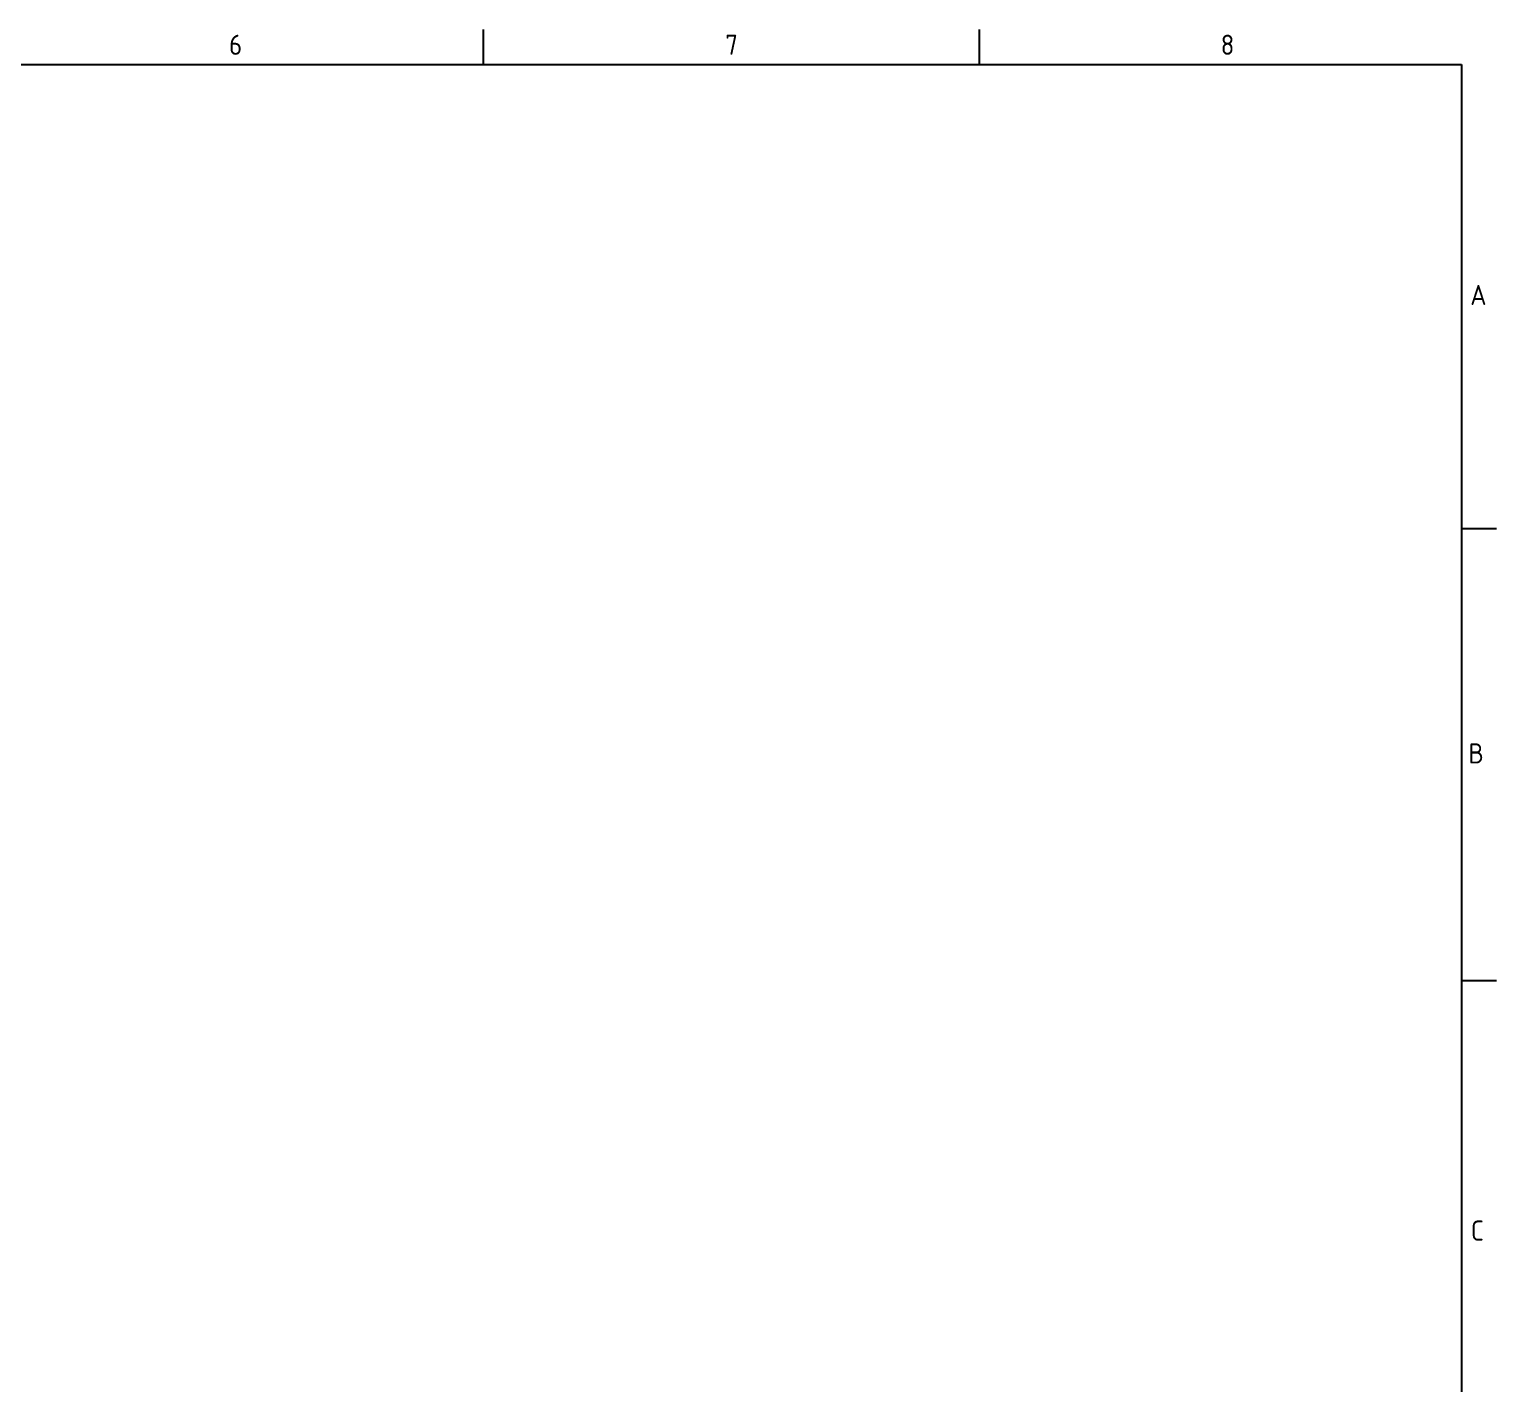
# Paper-space layout 'A3 (2)' of a CAD drawing. Header units: metres, sheet in millimetres. Extents: x -21 to 389, y -6 to 284.
# Drawn here: x 238.6 to 388.6, y 146 to 284.4 of the extents above; entities that cross this region are included whole.
import ezdxf
from ezdxf.enums import TextEntityAlignment as Align

# ---------------------------------------------------------------- set-up
doc = ezdxf.new("R2010")
doc.units = ezdxf.units.M
doc.layers.get('0').update_dxf_attribs({"color": 6})
doc.layers.add('Notes', color=7, linetype='Continuous')
doc.layers.add('SupportsUG_SP_EXT', color=7, linetype='Continuous')
doc.layers.get('0').freeze()
doc.styles.add('iecISOCP', font='isocp.shx')
doc.styles.get("Standard").update_dxf_attribs({"font": 'arial.ttf'})

# ---------------------------------------------------------------- blocks, each defined once
blk = doc.blocks.new('A3_FRAME_TITLE')
at = {"layer": 'Notes', "color": 7}
for p, q in [((315.38, 280.83), (315.38, 284.43)), ((366.08, 280.83), (366.08, 284.43)), ((418.93, 233.37), (415.33, 233.37)), ((418.93, 187.18), (415.33, 187.18))]:
    blk.add_line(p, q, dxfattribs=at)
at = {"layer": 'Notes', "color": 3}
for p, q in [((107.4, 280.83), (415.33, 280.83)), ((415.33, 280.83), (415.33, 1.16))]:
    blk.add_line(p, q, dxfattribs=at)
blk.add_attdef('DRAFT_NUM', (27.06, 14.8), '', height=2.06, rotation=90)
at = {"layer": 'Notes', "color": 7, "style": 'iecISOCP'}
for s, p in [('6', (290.04, 281.21)), ('7', (340.73, 281.21)), ('8', (391.43, 281.21))]:
    blk.add_text(s, height=2.06, dxfattribs=at).set_placement(p, align=Align.BOTTOM_CENTER)
for s, p in [('A', (417.9, 257.29)), ('B', (417.63, 210.43)), ('C', (417.63, 161.66))]:
    blk.add_text(s, height=2.06, dxfattribs=at).set_placement(p, align=Align.MIDDLE_RIGHT)
at = {"layer": 'Notes', "color": 7, "style": 'iecISOCP', "flags": 8}
blk.add_attdef('VERSION_NO', text='', height=1.8, rotation=90, dxfattribs=at).set_placement((102.13, 28.13), align=Align.MIDDLE_CENTER)
at = {"layer": 'Notes', "color": 7, "style": 'iecISOCP'}
for tag, p in [('IE_NUM', (193.42, 27.93)), ('CAP_NO', (193.61, 24.11)), ('scale', (226.88, 20.93)), ('GEN_WO', (151.51, 19.6)), ('HV_SWITCH', (193.57, 19.6)), ('OH_WO', (151.36, 15.75)), ('GIS_MAP_No', (193.42, 15.75)), ('DRAWN', (224.73, 14.75)), ('UG_WO', (151.51, 11.28)), ('UBD_REF', (193.57, 11.28)), ('DATE', (224.49, 8.98)), ('SUB_WO', (151.51, 7.11)), ('HV_OP_DIAG', (193.57, 7.11)), ('CHD', (224.49, 2.88)), ('DESIGN', (255.12, 3.44)), ('LGA', (193.57, 2.64))]:
    blk.add_attdef(tag, p, '', height=1.79, dxfattribs=at)
at = {"layer": 'Notes', "style": 'iecISOCP'}
for tag, p in [('T1', (315.05, 25.1)), ('T2', (315.05, 21.43)), ('T3', (315.05, 17.54)), ('T4', (315.02, 13.83)), ('T5', (315.02, 9.95)), ('T6', (315.02, 6.18))]:
    blk.add_attdef(tag, text='', height=2.51, dxfattribs=at).set_placement(p, align=Align.CENTER)
at = {"layer": 'Notes', "color": 4, "style": 'iecISOCP'}
blk.add_attdef('NUM', text='', height=5.02, dxfattribs=at).set_placement((392.79, 9.13), align=Align.CENTER)
at = {"layer": 'Notes', "color": 1, "style": 'iecISOCP'}
blk.add_attdef('REV', text='', height=3.58, dxfattribs=at).set_placement((411.87, 9.13), align=Align.CENTER)
at = {"layer": 'Notes', "color": 7, "style": 'iecISOCP'}
for tag, p in [('NS', (391.91, 2.7)), ('SHTS', (401.98, 2.7))]:
    blk.add_attdef(tag, text='', height=1.79, dxfattribs=at).set_placement(p, align=Align.MIDDLE)
at = {"layer": 'Notes', "style": 'iecISOCP'}
blk.add_attdef('ExportID', (14.33, -5.54), '', height=2, dxfattribs=at)
at = {"layer": 'Notes', "style": 'iecISOCP', "flags": 1}
for tag, p in [('ProjectType', (15.09, -15.54)), ('ProjectNumber', (32.05, -15.54)), ('DrawingNumber', (51.04, -15.39)), ('ProjectDescription', (70.61, -15.54)), ('ExportDate', (94.67, -15.39)), ('ExportUserName', (109.31, -15.23)), ('DesignerCompanyName', (130.31, -15.39)), ('ExportAreaOfInterest', (160.68, -14.83)), ('GIS_SUCCESS', (190.53, -15.15)), ('CAD_SUCCESS', (208.64, -15.54)), ('Comments', (237.69, -15.58)), ('ExportCategories', (251.44, -15.5))]:
    blk.add_attdef(tag, p, '', height=1, dxfattribs=at)
at = {"layer": 'Notes', "color": 7, "style": 'iecISOCP', "flags": 1}
blk.add_attdef('DEPOTCODE', (227.58, -15.49), '', height=1, dxfattribs=at)

psp = doc.layouts.new('A3 (2)')

# ---------------------------------------------------------------- block references
at = {"layer": 'SupportsUG_SP_EXT'}
psp.add_blockref('A3_FRAME_TITLE', (-30.37, 0), dxfattribs=at)

doc.saveas('drawing.dxf')
